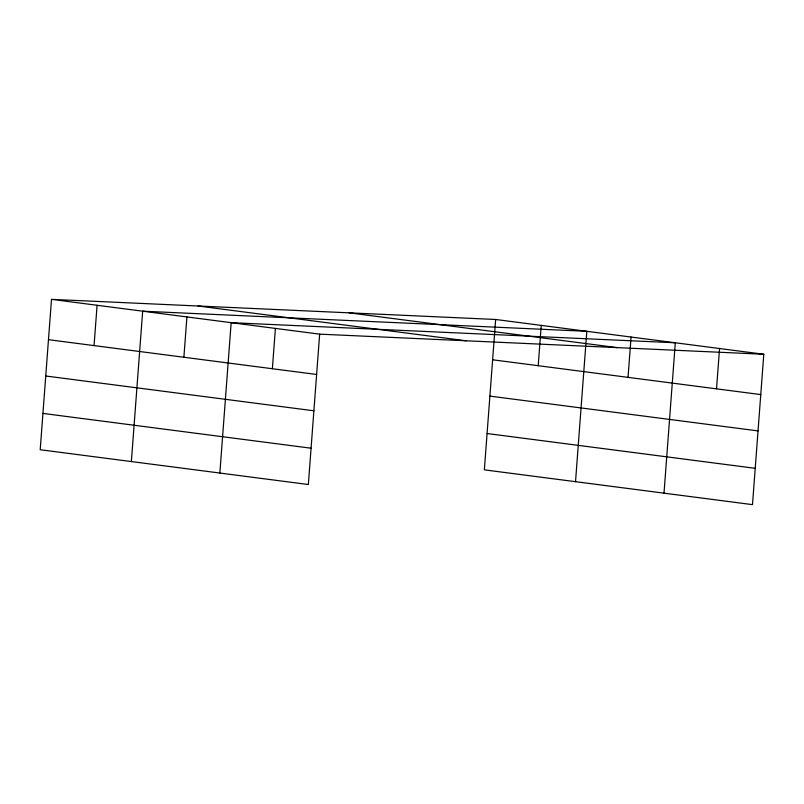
<?xml version="1.0" encoding="UTF-8"?>
<svg xmlns="http://www.w3.org/2000/svg" width="804" height="804" viewBox="0 0 804 804"><rect width="100%" height="100%" fill="white"/><g stroke="black" fill="none" stroke-linecap="round" stroke-linejoin="round"><path stroke-width="1.21" d="M51.506 299.359L40.2 449.737L308.344 484.521L319.65 334.152L51.506 299.359L495.656 319.479L763.8 354.262L752.494 504.641L484.35 469.848L495.656 319.479M94.058 345.599L97.093 305.279M131.364 461.566L142.67 311.188L586.83 331.308L575.523 481.676M183.885 357.247L186.92 316.937M219.854 473.043L231.16 322.675L675.31 342.785L664.004 493.153M272.375 368.734L275.4 328.414M538.208 365.709L541.243 325.389M628.035 377.367L631.07 337.047M716.525 388.845L719.56 348.524M319.65 334.152L763.8 354.262M349.087 312.836L617.231 347.629M198.075 306.002L466.219 340.796M492.631 359.79L760.765 394.583M489.897 396.111L758.041 430.904M48.471 339.68L316.615 374.473M45.748 376.001L313.882 410.794M487.083 433.527L755.227 468.32M42.934 413.417L311.068 448.21"/></g></svg>
